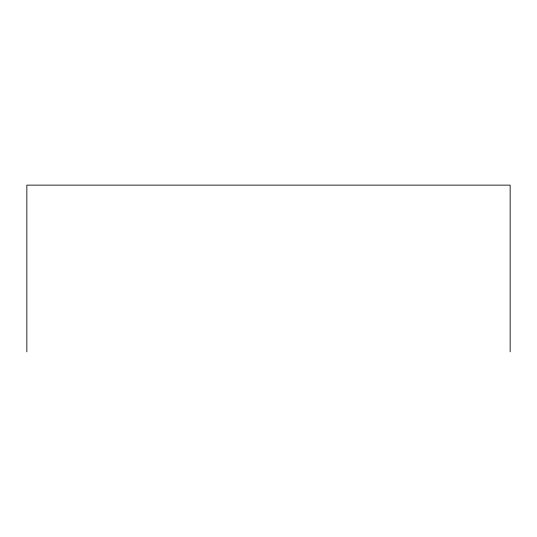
<?xml version="1.0" encoding="UTF-8"?>
<svg xmlns="http://www.w3.org/2000/svg" width="537" height="537" viewBox="0 0 537 537"><rect width="100%" height="100%" fill="white"/><g stroke="black" fill="none" stroke-linecap="round" stroke-linejoin="round"><path stroke-width="0.81" d="M510.15 351.869L510.15 185.131L26.85 185.131L26.85 351.869"/></g></svg>
